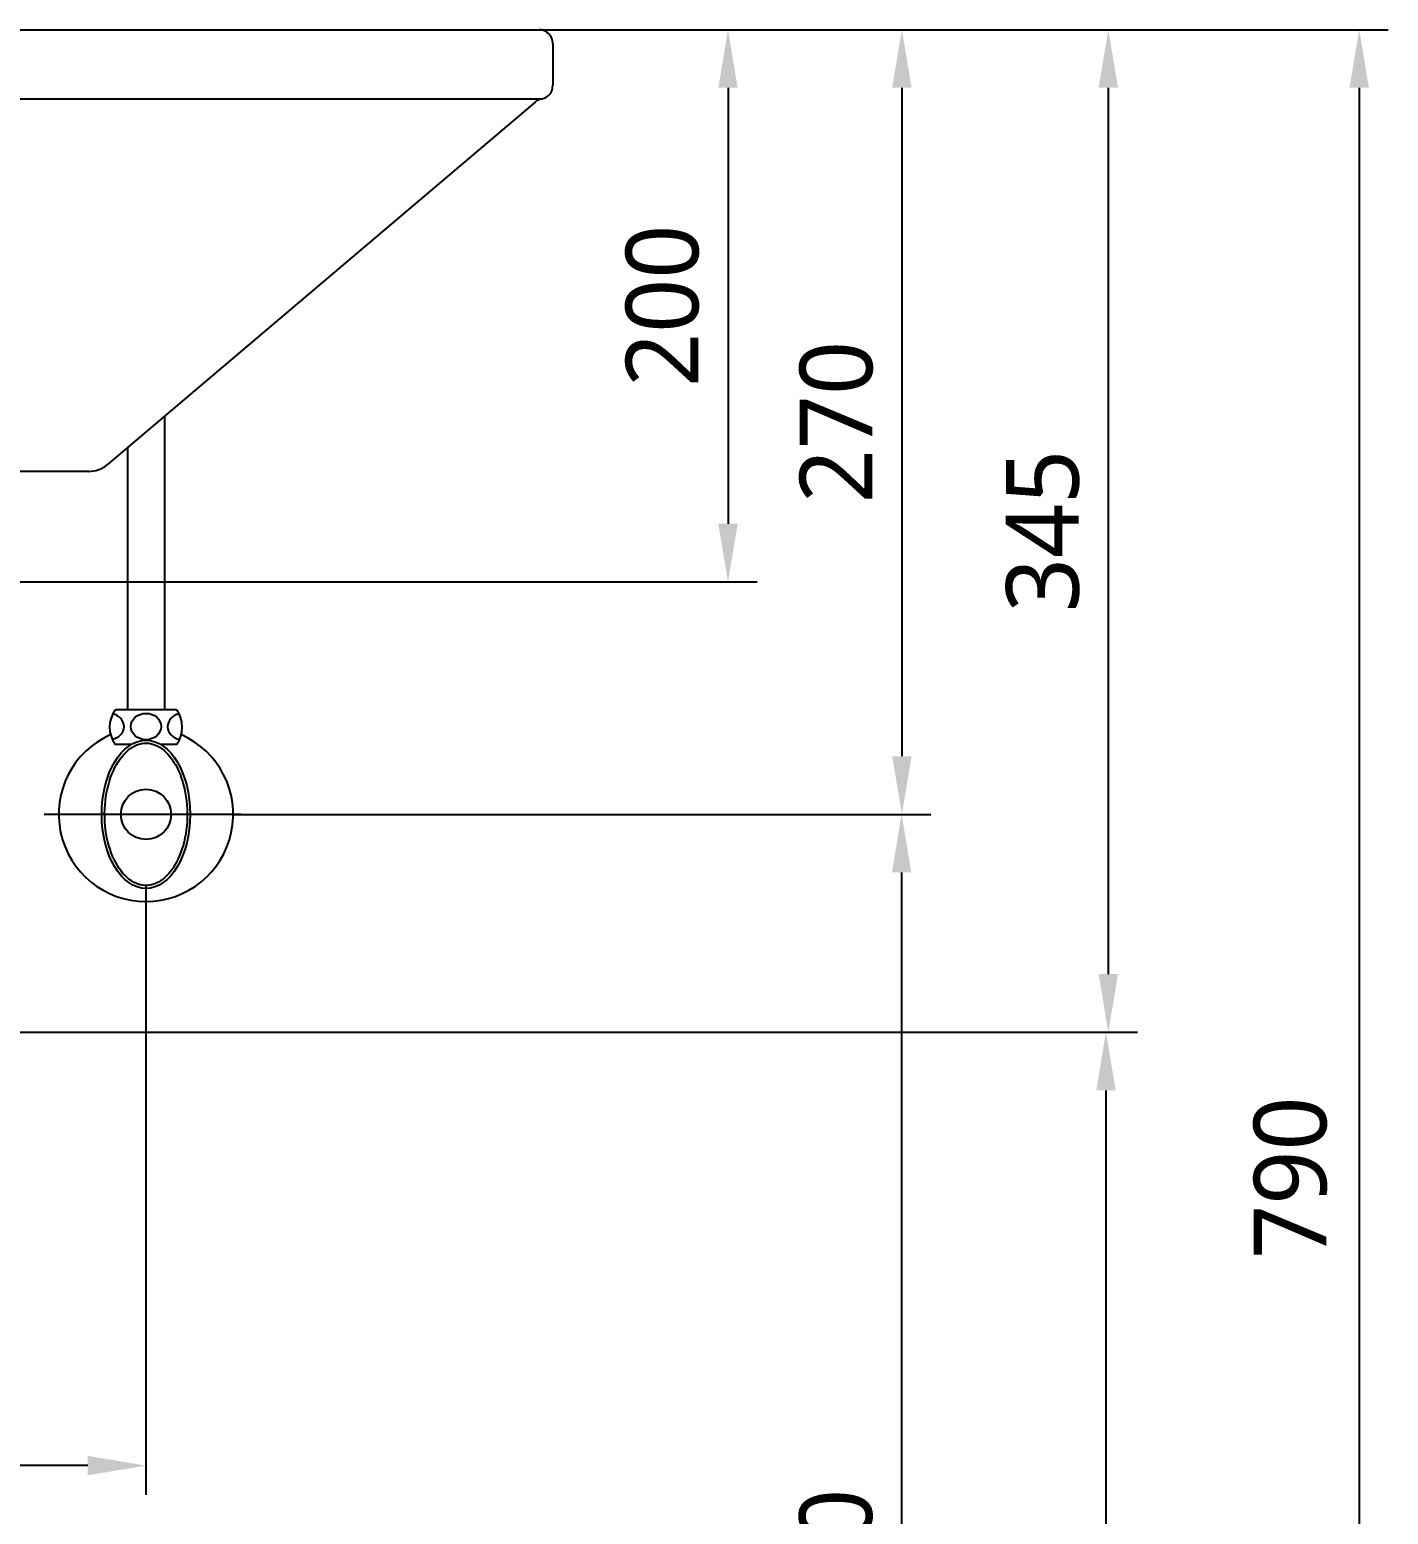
# Model space of a CAD drawing. Extents: x 3512 to 6612, y 0 to 2100.
# Drawn here: x 4822 to 5289, y 388 to 899 of the extents above; entities that cross this region are included whole.
import ezdxf

# ---------------------------------------------------------------- set-up
doc = ezdxf.new("R2010")
doc.units = 0
doc.header["$LTSCALE"] = 20
doc.header["$MEASUREMENT"] = 0
doc.layers.get('0').update_dxf_attribs({"linetype": 'CONTINUOUS'})
doc.layers.get('DEFPOINTS').update_dxf_attribs({"linetype": 'CONTINUOUS'})
for name, color, linetype in [('1', 1, 'CONTINUOUS'), ('3', 3, 'CONTINUOUS'), ('6', 6, 'CONTINUOUS')]:
    doc.layers.add(name, color=color, linetype=linetype)
doc.styles.get("Standard").update_dxf_attribs({"font": 'NanumGothic.ttf'})
doc.dimstyles.get("Standard").update_dxf_attribs({"dimtxt": 2.5, "dimasz": 2, "dimexe": 2, "dimexo": 1, "dimgap": 1.5, "dimtad": 1, "dimdec": 0, "dimlfac": 10, "dimrnd": 0.5, "dimzin": 0, "dimdsep": 46, "dimtxsty": 'Standard', "dimcen": 0, "dimclrt": 2, "dimadec": 0, "dimazin": 0, "dimtfac": 1, "dimtdec": 0, "dimtmove": 0, "dimatfit": 3, "dimfxl": 1, "dimtolj": 1, "dimtzin": 0, "dimarcsym": 0})

# ---------------------------------------------------------------- blocks, each defined once
blk = doc.blocks.new('*D21')
at = {"color": 3, "lineweight": -2, "transparency": 16777216}
for p, q in [((4561.8, 604.48), (4561.8, 395.05)), ((4861.8, 604.48), (4861.8, 395.05)), ((4841.8, 405.05), (4581.8, 405.05))]:
    blk.add_line(p, q, dxfattribs=at)
at = {"color": 3, "transparency": 16777216}
for points in [[(4581.8, 408.39), (4581.8, 401.72), (4561.8, 405.05)], [(4841.8, 408.39), (4841.8, 401.72), (4861.8, 405.05)]]:
    blk.add_solid(points, dxfattribs=at)
at = {"layer": 'DEFPOINTS', "color": 0, "transparency": 16777216}
for p in [(4561.8, 604.48), (4861.8, 604.48), (4561.8, 405.05)]:
    blk.add_point(p, dxfattribs=at)
at = {"color": 2, "transparency": 16777216, "insert": (4711.8, 427.55), "char_height": 25, "attachment_point": 5}
blk.add_mtext('\\A1;300', dxfattribs=at)
blk = doc.blocks.new('*D27')
at = {"layer": '1', "color": 3, "lineweight": -2, "transparency": 16777216}
for p, q in [((4997, 899.14), (5071.98, 899.14)), ((5061.98, 879.14), (5061.98, 729.14)), ((4746.8, 709.14), (5071.98, 709.14))]:
    blk.add_line(p, q, dxfattribs=at)
at = {"layer": '1', "color": 3, "transparency": 16777216}
for points in [[(5058.64, 879.14), (5065.31, 879.14), (5061.98, 899.14)], [(5058.64, 729.14), (5065.31, 729.14), (5061.98, 709.14)]]:
    blk.add_solid(points, dxfattribs=at)
at = {"layer": 'DEFPOINTS', "color": 0, "transparency": 16777216}
for p in [(4997, 899.14), (4746.8, 709.14), (5061.98, 709.14)]:
    blk.add_point(p, dxfattribs=at)
at = {"layer": '1', "color": 2, "transparency": 16777216, "insert": (5039.48, 804.14), "char_height": 25, "attachment_point": 5, "rotation": 90}
blk.add_mtext('\\A1;200', dxfattribs=at)
blk = doc.blocks.new('*D28')
at = {"layer": '1', "color": 3, "lineweight": -2, "transparency": 16777216}
for p, q in [((4997, 899.14), (5202.78, 899.14)), ((5192.78, 879.14), (5192.78, 574.18)), ((4744.3, 554.18), (5202.78, 554.18))]:
    blk.add_line(p, q, dxfattribs=at)
at = {"layer": '1', "color": 3, "transparency": 16777216}
for points in [[(5189.45, 879.14), (5196.12, 879.14), (5192.78, 899.14)], [(5189.45, 574.18), (5196.12, 574.18), (5192.78, 554.18)]]:
    blk.add_solid(points, dxfattribs=at)
at = {"layer": 'DEFPOINTS', "color": 0, "transparency": 16777216}
for p in [(4997, 899.14), (4744.3, 554.18), (5192.78, 554.18)]:
    blk.add_point(p, dxfattribs=at)
at = {"layer": '1', "color": 2, "transparency": 16777216, "insert": (5170.28, 726.66), "char_height": 25, "attachment_point": 5, "rotation": 90}
blk.add_mtext('\\A1;345', dxfattribs=at)
blk = doc.blocks.new('*D29')
at = {"layer": '1', "color": 3, "lineweight": -2, "transparency": 16777216}
for p, q in [((4744.3, 554.18), (5201.98, 554.18)), ((5191.98, 534.18), (5191.98, 129.14)), ((4987.93, 109.14), (5201.98, 109.14))]:
    blk.add_line(p, q, dxfattribs=at)
at = {"layer": '1', "color": 3, "transparency": 16777216}
for points in [[(5188.64, 534.18), (5195.31, 534.18), (5191.98, 554.18)], [(5188.64, 129.14), (5195.31, 129.14), (5191.98, 109.14)]]:
    blk.add_solid(points, dxfattribs=at)
at = {"layer": 'DEFPOINTS', "color": 0, "transparency": 16777216}
for p in [(4744.3, 554.18), (4987.93, 109.14), (5191.98, 109.14)]:
    blk.add_point(p, dxfattribs=at)
at = {"layer": '1', "color": 2, "transparency": 16777216, "insert": (5169.48, 331.66), "char_height": 25, "attachment_point": 5, "rotation": 90}
blk.add_mtext('\\A1;445', dxfattribs=at)
blk = doc.blocks.new('*D30')
at = {"layer": '1', "color": 3, "lineweight": -2, "transparency": 16777216}
for p, q in [((4997, 899.14), (5289.07, 899.14)), ((5279.07, 879.14), (5279.07, 129.14)), ((5011.8, 109.14), (5289.07, 109.14))]:
    blk.add_line(p, q, dxfattribs=at)
at = {"layer": '1', "color": 3, "transparency": 16777216}
for points in [[(5275.74, 879.14), (5282.41, 879.14), (5279.07, 899.14)], [(5275.74, 129.14), (5282.41, 129.14), (5279.07, 109.14)]]:
    blk.add_solid(points, dxfattribs=at)
at = {"layer": 'DEFPOINTS', "color": 0, "transparency": 16777216}
for p in [(4997, 899.14), (5011.8, 109.14), (5279.07, 109.14)]:
    blk.add_point(p, dxfattribs=at)
at = {"layer": '1', "color": 2, "transparency": 16777216, "insert": (5255.46, 504.14), "char_height": 25, "attachment_point": 5, "rotation": 90}
blk.add_mtext('\\A1;790', dxfattribs=at)
blk = doc.blocks.new('*D34')
at = {"layer": '1', "color": 3, "lineweight": -2, "transparency": 16777216}
for p, q in [((4894.43, 629.14), (5131.68, 629.14)), ((5121.68, 609.14), (5121.68, 129.14)), ((4987.93, 109.14), (5131.68, 109.14))]:
    blk.add_line(p, q, dxfattribs=at)
at = {"layer": '1', "color": 3, "transparency": 16777216}
for points in [[(5118.35, 609.14), (5125.02, 609.14), (5121.68, 629.14)], [(5118.35, 129.14), (5125.02, 129.14), (5121.68, 109.14)]]:
    blk.add_solid(points, dxfattribs=at)
at = {"layer": 'DEFPOINTS', "color": 0, "transparency": 16777216}
for p in [(4894.43, 629.14), (4987.93, 109.14), (5121.68, 109.14)]:
    blk.add_point(p, dxfattribs=at)
at = {"layer": '1', "color": 2, "transparency": 16777216, "insert": (5099.18, 369.14), "char_height": 25, "attachment_point": 5, "rotation": 90}
blk.add_mtext('\\A1;520', dxfattribs=at)
blk = doc.blocks.new('*D35')
at = {"layer": '1', "color": 3, "lineweight": -2, "transparency": 16777216}
for p, q in [((4997, 899.14), (5131.79, 899.14)), ((5121.79, 879.14), (5121.79, 649.14)), ((4891.8, 629.14), (5131.79, 629.14))]:
    blk.add_line(p, q, dxfattribs=at)
at = {"layer": '1', "color": 3, "transparency": 16777216}
for points in [[(5118.46, 879.14), (5125.13, 879.14), (5121.79, 899.14)], [(5118.46, 649.14), (5125.13, 649.14), (5121.79, 629.14)]]:
    blk.add_solid(points, dxfattribs=at)
at = {"layer": 'DEFPOINTS', "color": 0, "transparency": 16777216}
for p in [(4997, 899.14), (4891.8, 629.14), (5121.79, 629.14)]:
    blk.add_point(p, dxfattribs=at)
at = {"layer": '1', "color": 2, "transparency": 16777216, "insert": (5099.29, 764.14), "char_height": 25, "attachment_point": 5, "rotation": 90}
blk.add_mtext('\\A1;270', dxfattribs=at)

msp = doc.modelspace()

# ---------------------------------------------------------------- linework, layer by layer
at = {"layer": '3', "color": 0}
for p, q in [((4711.80034, 899.14283), (4996.99599, 899.14283)), ((5001.74599, 894.39283), (5001.74599, 880.00382)), ((4711.80034, 875.39283), (4998.13674, 875.39283)), ((4995.65053, 874.25174), (4848.57514, 749.51632)), ((4842.10704, 747.14283), (4711.80034, 747.14283))]:
    msp.add_line(p, q, dxfattribs=at)
for centre, radius, start, end in [((4996.99599, 894.39283), 4.75, 0, 90), ((4996.99599, 880.00382), 4.75, 281.1688332, 0), ((4998.88458, 870.43848), 5, 101.1688332, 130.3014546), ((4842.10704, 757.14283), 10, 270, 310.3014546)]:
    msp.add_arc(centre, radius, start, end, dxfattribs=at)
at = {"layer": '6'}
for p, q in [((4868.15034, 766.11815), (4868.15034, 665.14283)), ((4855.45034, 755.34721), (4855.45034, 665.14283)), ((4868.15034, 665.14283), (4851.30034, 665.14283)), ((4872.30034, 665.14283), (4868.15034, 665.14283)), ((4856.66014, 653.14283), (4851.30034, 653.14283)), ((4872.30034, 653.14283), (4866.94053, 653.14283)), ((4894.42691, 629.14283), (4826.83121, 629.14283))]:
    msp.add_line(p, q, dxfattribs=at)
msp.add_circle((4861.80034, 629.14283), 8.61509, dxfattribs=at)
for centre, radius, start, end in [((4859.30034, 659.14283), 10, 143.1301024, 216.8698976), ((4864.30034, 659.14283), 10, 323.1301024, 36.8698976), ((4861.80034, 629.14283), 30, 113.9172512, 66.0827488)]:
    msp.add_arc(centre, radius, start, end, dxfattribs=at)
for centre, major_axis, start_param, end_param in [((4849.02707, 659.37042), (-5.22946, 0), 1.800504354, 4.443057795), ((4874.48301, 659.37042), (5.22946, 0), 1.82411945, 4.498970222)]:
    msp.add_ellipse(centre, major_axis=major_axis, ratio=0.866391406, start_param=start_param, end_param=end_param, dxfattribs=at)
for centre, major_axis, ratio in [((4861.80034, 659.37042), (5.22946, 0), 0.866391406), ((4861.80034, 629.14283), (0, 25.5), 0.596528766)]:
    msp.add_ellipse(centre, major_axis=major_axis, ratio=ratio, dxfattribs=at)
msp.add_open_spline([(4861.80034, 653.64283), (4859.71995, 653.64283), (4857.6202, 652.83373), (4853.72397, 649.58867), (4851.95175, 647.14855), (4849.2259, 641.11984), (4848.27423, 637.54042), (4847.42383, 630.02528), (4847.52515, 626.09555), (4848.75705, 618.73814), (4849.88754, 615.3166), (4852.89996, 609.72739), (4854.77784, 607.57015), (4858.78298, 604.92782), (4860.8885, 604.42624), (4865.044, 605.02804), (4867.12575, 606.15089), (4870.87696, 609.98289), (4872.52569, 612.687), (4874.94007, 619.10837), (4875.70485, 622.81762), (4876.16652, 630.43205), (4875.86338, 634.33131), (4874.26054, 641.47373), (4872.96098, 644.71044), (4869.69009, 649.81723), (4867.72636, 651.67599), (4864.40865, 653.32815), (4863.10313, 653.64283), (4861.80034, 653.64283)], degree=3, knots=[0, 0, 0, 0, 0.461109739, 0.461109739, 0.922219478, 0.922219478, 1.383329216, 1.383329216, 1.844438955, 1.844438955, 2.305548694, 2.305548694, 2.766658433, 2.766658433, 3.227768172, 3.227768172, 3.688877911, 3.688877911, 4.149987649, 4.149987649, 4.611097388, 4.611097388, 5.072207127, 5.072207127, 5.533316866, 5.533316866, 5.994426605, 5.994426605, 6.283185307, 6.283185307, 6.283185307, 6.283185307], dxfattribs=at)

# ---------------------------------------------------------------- dimensions: what is measured, and where the dimension line sits
dim = msp.add_linear_dim(base=(4561.80034, 405.05376), p1=(4861.80034, 604.48431), p2=(4561.80034, 604.48431), dimstyle='Standard', override={"dimtxt": 25, "dimasz": 20, "dimexe": 10, "dimexo": 0, "dimgap": 10, "dimdec": 4, "dimlfac": 1, "dimzin": 8, "dimclrd": 3, "dimclre": 3, "dimtdec": 4})
dim.commit()
dim.dimension.update_dxf_attribs({"geometry": '*D21', "text_midpoint": (4711.80034, 427.55376)})
at = {"layer": '1'}
for base, p1, p2, override, picture, middle in [((5192.78349, 554.18161), (4996.99599, 899.14283), (4744.30034, 554.18161), {"dimtxt": 25, "dimasz": 20, "dimexe": 10, "dimexo": 0, "dimgap": 10, "dimlfac": 1, "dimzin": 8, "dimclrd": 3, "dimclre": 3}, '*D28', (5170.28349, 726.66222)), ((5121.79433, 629.14283), (4996.99599, 899.14283), (4891.80034, 629.14283), {"dimtxt": 25, "dimasz": 20, "dimexe": 10, "dimexo": 0, "dimgap": 10, "dimlfac": 1, "dimzin": 8, "dimclrd": 3, "dimclre": 3, "dimarcsym": 1}, '*D35', (5099.29433, 764.14283)), ((5279.07218, 109.14283), (4996.99599, 899.14283), (5011.80034, 109.14283), {"dimtxt": 25, "dimasz": 20, "dimexe": 10, "dimexo": 0, "dimgap": 10, "dimlfac": 1, "dimzin": 8, "dimclrd": 3, "dimclre": 3}, '*D30', (5255.46345, 504.14283)), ((5121.68378, 109.14283), (4894.42691, 629.14283), (4987.92843, 109.14283), {"dimtxt": 25, "dimasz": 20, "dimexe": 10, "dimexo": 0, "dimgap": 10, "dimlfac": 1, "dimzin": 8, "dimclrd": 3, "dimclre": 3}, '*D34', (5099.18378, 369.14283)), ((5191.97511, 109.14283), (4744.30034, 554.18161), (4987.92843, 109.14283), {"dimtxt": 25, "dimasz": 20, "dimexe": 10, "dimexo": 0, "dimgap": 10, "dimlfac": 1, "dimzin": 8, "dimclrd": 3, "dimclre": 3}, '*D29', (5169.47511, 331.66222))]:
    dim = msp.add_linear_dim(base=base, p1=p1, p2=p2, angle=90, dimstyle='Standard', override=override, dxfattribs=at)
    dim.commit()
    dim.dimension.update_dxf_attribs({"geometry": picture, "text_midpoint": middle})
dim = msp.add_linear_dim(base=(5061.97533, 709.14283), p1=(4996.99599, 899.14283), p2=(4746.80034, 709.14283), angle=90, text='200', dimstyle='Standard', override={"dimtxt": 25, "dimasz": 20, "dimexe": 10, "dimexo": 0, "dimgap": 10, "dimlfac": 1, "dimzin": 8, "dimclrd": 3, "dimclre": 3}, dxfattribs=at)
dim.commit()
dim.dimension.update_dxf_attribs({"geometry": '*D27', "text_midpoint": (5039.47533, 804.14283)})

doc.saveas('drawing.dxf')
